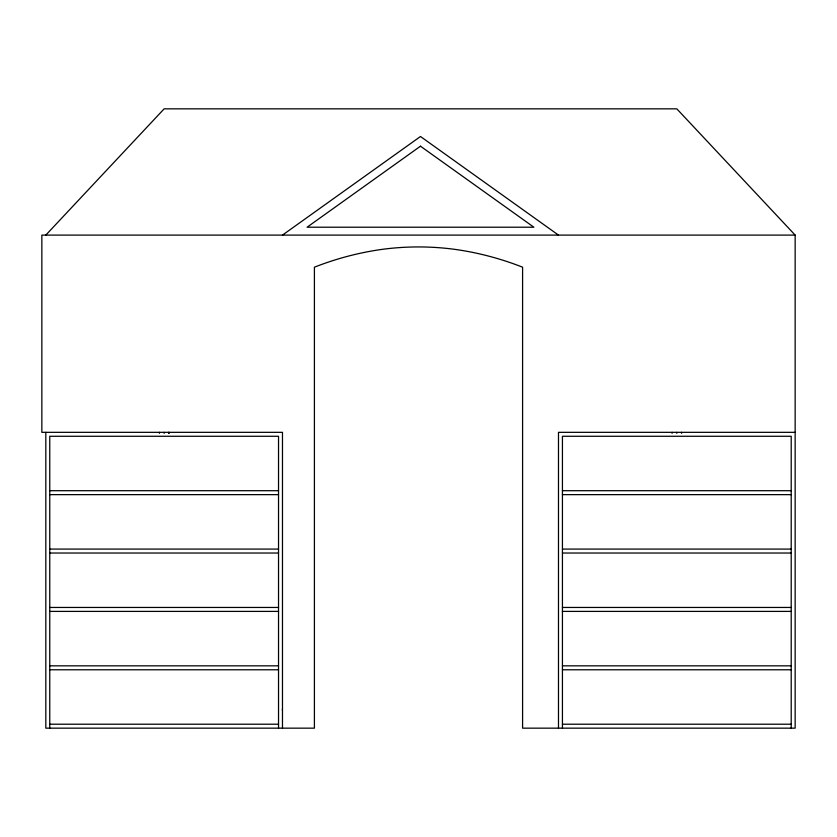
<?xml version="1.0" encoding="UTF-8"?>
<svg xmlns="http://www.w3.org/2000/svg" width="837" height="837" viewBox="0 0 837 837"><rect width="100%" height="100%" fill="white"/><g stroke="black" fill="none" stroke-linecap="round" stroke-linejoin="round"><path stroke-width="1.26" d="M45.815 235.103L164.146 108.841L676.819 108.841L795.15 235.103L795.15 728.159L522.591 728.159L522.591 267.191C500.442 258.487 477.289 252.376 453.696 249.206A274.473 274.473 0 0 0 383.304 249.206C359.711 252.376 336.558 258.487 314.409 267.191L314.409 728.159L45.815 728.159L45.815 432.331M282.477 235.103L420.477 136.494L558.488 235.103M282.236 709.807L282.278 709.943M795.15 235.103L41.85 235.103L41.85 432.331L282.477 432.331L282.477 728.159M795.15 432.331L558.488 432.331L558.488 728.159M49.76 490.702L278.533 490.702M562.433 490.702L791.206 490.702M49.76 494.646L278.533 494.646M562.433 494.646L791.206 494.646M49.76 549.082L278.533 549.082M562.433 549.082L791.206 549.082M49.76 553.027L278.533 553.027M562.433 553.027L791.206 553.027M49.76 607.453L278.533 607.453M562.433 607.453L791.206 607.453M49.76 611.397L278.533 611.397M562.433 611.397L791.206 611.397M49.76 665.833L278.533 665.833M562.433 665.833L791.206 665.833M49.76 669.778L278.533 669.778M562.433 669.778L791.206 669.778M49.76 724.214L278.533 724.214M562.433 724.214L791.206 724.214M791.206 728.159L791.206 436.276L562.433 436.276L562.433 728.159M681.548 432.331L681.548 433.325M676.819 432.331L676.819 433.325M672.09 432.331L672.09 433.325M278.533 728.159L278.533 436.276L49.76 436.276L49.76 728.159M168.948 432.331L168.948 433.325M168.875 432.331L168.875 433.325M164.146 432.331L164.146 433.325M159.417 432.331L159.417 433.325M420.477 146.193L307.085 227.214L533.88 227.214L420.477 146.193"/></g></svg>
